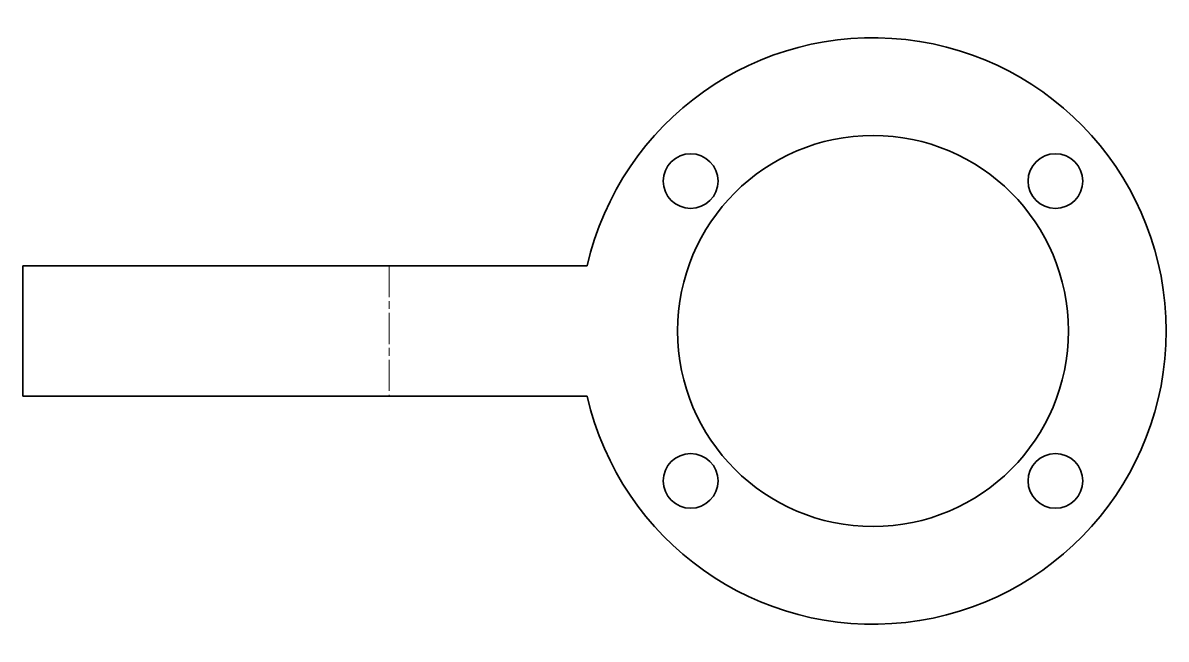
# Model space of a CAD drawing. Header units: inches. Extents: x 0 to 87.8, y -1.2 to 46.1.
import ezdxf

# ---------------------------------------------------------------- set-up
doc = ezdxf.new("R2010")
doc.units = ezdxf.units.IN
doc.header["$MEASUREMENT"] = 0
doc.linetypes.add('Chain', pattern=[13.68, 9.12, -1.14, 2.28, -1.14])
doc.layers.add('SIMUMAK Bend Centerline (ISO)', color=7, linetype='Chain', lineweight=9)
doc.layers.add('SIMUMAK Visible (ISO)', color=7, linetype='Continuous', lineweight=35)

# ---------------------------------------------------------------- blocks, each defined once
blk = doc.blocks.new('AMB-04-REMATXBASE01_Sheet_AMB-04-REMATXBASE01 (desplegada)')
at = {"layer": 'SIMUMAK Bend Centerline (ISO)', "ltscale": 0.263158}
blk.add_line((-15.75, 5), (-15.75, -5), dxfattribs=at)
at = {"layer": 'SIMUMAK Visible (ISO)'}
for p, q in [((-43.881, -5), (-43.881, 5)), ((-43.881, 5), (-0.556, 5)), ((-0.556, -5), (-43.881, -5))]:
    blk.add_line(p, q, dxfattribs=at)
for centre, radius in [((21.381, 0), 15), ((7.381, 11.5), 2.1), ((35.381, 11.5), 2.1), ((7.381, -11.5), 2.1), ((35.381, -11.5), 2.1)]:
    blk.add_circle(centre, radius, dxfattribs=at)
blk.add_arc((21.381, 0), 22.5, 192.83959, 167.16041, dxfattribs=at)

msp = doc.modelspace()

# ---------------------------------------------------------------- block references
msp.add_blockref('AMB-04-REMATXBASE01_Sheet_AMB-04-REMATXBASE01 (desplegada)', (43.881, 22.484))

doc.saveas('drawing.dxf')
